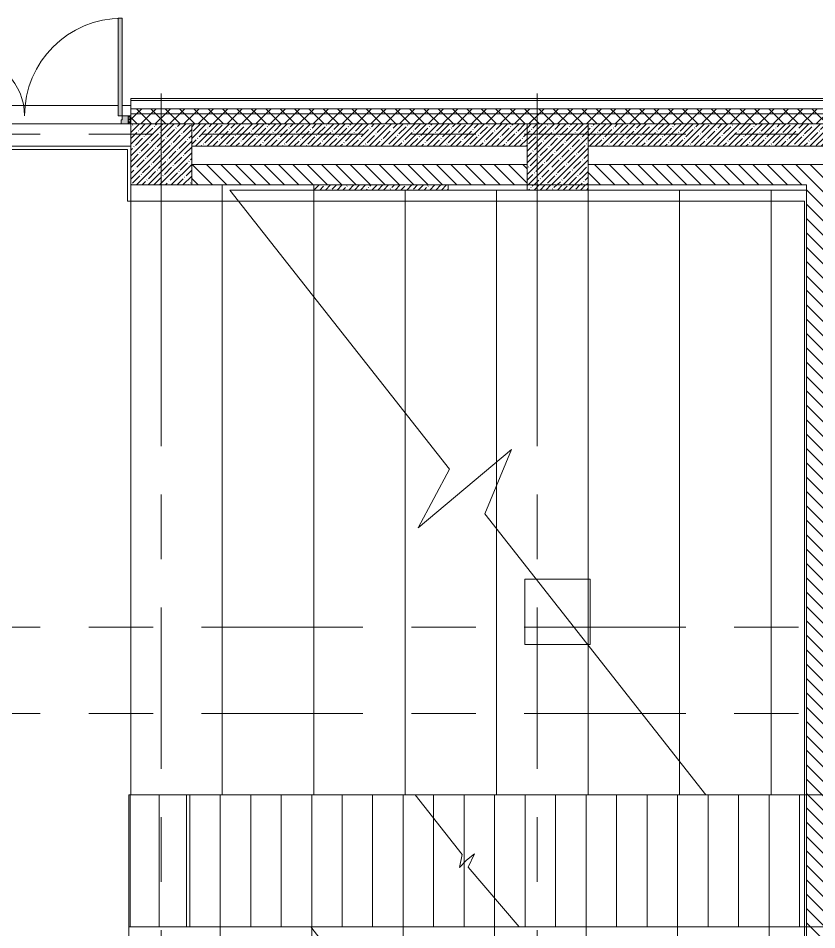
# Model space of a CAD drawing. Header units: millimetres. Extents: x -4029 to 232974, y -8553 to 104777.
# Drawn here: x 20803 to 28660, y 19172 to 28140 of the extents above; entities that cross this region are included whole.
import ezdxf

# ---------------------------------------------------------------- set-up
doc = ezdxf.new("R2010")
doc.units = ezdxf.units.MM
doc.linetypes.add('Осевая', pattern=[3175, 635, -476.25, 1587.5, -476.25])
for name, color, linetype, lineweight in [('A-AREA-BNDY', 7, 'Continuous', 9), ('A-DETL', 7, 'Continuous', 9), ('A-WALL', 7, 'Continuous', 9), ('A-WALL-1', 7, 'Continuous', 13), ('I-WALL', 7, 'Continuous', 9), ('S-COLS', 7, 'Continuous', 9), ('S-STRS', 7, 'Continuous', 9), ('Оси', 7, 'Continuous', 9), ('Оси-2', 7, 'Осевая', 9)]:
    doc.layers.add(name, color=color, linetype=linetype, lineweight=lineweight)
for name, color, linetype, lineweight, true_color in [('A-DOOR-1', 7, 'Continuous', 9, 0xaaaaaa), ('A-DOOR-2', 7, 'Continuous', 9, 0xe2e2e2), ('A-DOOR-FRAM-2', 7, 'Continuous', 9, 0xaaaaaa), ('A-FLOR-1', 7, 'Continuous', 9, 0xaaaaaa)]:
    doc.layers.add(name, color=color, linetype=linetype, lineweight=lineweight, true_color=true_color)
pattern_1 = [(135, (0, 0), (-70.71068, -70.71068), [])]
pattern_2 = [(45, (0, 0), (-70.71068, 70.71068), []), (135, (0, 0), (-70.71068, -70.71068), [])]
pattern_3 = [(45, (0, 0), (-57.02463, 57.02463), []), (45, (57.025, 0), (-57.02463, 57.02463), [100.806, -20.161, 3.353, -16.808])]

# ---------------------------------------------------------------- blocks, each defined once
blk = doc.blocks.new('BSC_Колонна _Прямоугольная - 600х600-V6-План монтажа стен и перегородок 1 этажа в осях 1-12')
at = {"layer": 'S-COLS'}
h = blk.add_hatch(dxfattribs=at)
h.set_pattern_fill('FP_11', color=256, style=0, pattern_type=2)
h.set_pattern_definition([(45, (-26110, -26800), (-57.02463, 57.02463), []), (45, (-26052.975, -26800), (-57.02463, 57.02463), [100.806, -20.161, 3.353, -16.808])])
h.paths.add_polyline_path([(-300, -300), (300, -300), (300, 300), (-300, 300), (-300, -100)])
for p, q in [((300, 300), (-300, 300)), ((-300, 300), (-300, -300)), ((300, -300), (300, 300)), ((-300, -300), (300, -300))]:
    blk.add_line(p, q, dxfattribs=at)
blk = doc.blocks.new('BSC_Колонна _Прямоугольная - 600х600-V29-План монтажа стен и перегородок 1 этажа в осях 1-12')
at = {"layer": 'S-COLS'}
h = blk.add_hatch(dxfattribs=at)
h.set_pattern_fill('FP_45', color=256, style=0, pattern_type=2)
h.set_pattern_definition([(45, (-22210, -26800), (-57.02463, 57.02463), []), (45, (-22152.975, -26800), (-57.02463, 57.02463), [100.806, -20.161, 3.353, -16.808])])
h.paths.add_polyline_path([(246.8, -300), (300, -300), (300, 300), (-300, 300), (-300, -300)])
for p, q in [((300, 300), (-300, 300)), ((-300, 300), (-300, -300)), ((300, -300), (300, 300)), ((-300, -300), (300, -300))]:
    blk.add_line(p, q, dxfattribs=at)
blk = doc.blocks.new('Перекрытия 3 - Перекрытия 4-20977624-План монтажа стен и перегородок 1 этажа в осях 1-12')
at = {"layer": 'S-STRS'}
h = blk.add_hatch(dxfattribs=at)
h.set_pattern_fill('FP_1', color=256, style=0, pattern_type=2)
h.set_pattern_definition(pattern_3)
h.paths.add_polyline_path([(23710, 26450), (25033.8, 26450), (25033.8, 26500), (23710, 26500)])
h.paths.add_polyline_path([(26410, 26450), (26410, 26500), (25810, 26500), (25810, 26450), (25820, 26450)])
for p, q in [((21910, 26500), (21910, 20500)), ((22810, 20500), (22810, 26500)), ((23710, 26500), (25033.8, 26500)), ((23710, 26500), (23710, 26450)), ((25033.8, 26500), (25033.8, 26450)), ((25810, 26500), (25810, 26450)), ((26410, 26500), (26410, 26450)), ((23710, 26450), (24610, 26450)), ((23710, 20500), (23710, 26450)), ((24610, 26450), (25510, 26450)), ((24610, 20500), (24610, 26450)), ((25510, 26450), (26410, 26450)), ((25510, 20500), (25510, 26450)), ((26410, 26450), (27310, 26450)), ((26410, 20500), (26410, 26450)), ((27310, 26450), (28210, 26450)), ((27310, 20500), (27310, 26450)), ((28210, 26450), (28560, 26450)), ((28210, 20500), (28210, 26450)), ((28560, 20500), (28560, 26450)), ((22810, 20500), (21910, 20500)), ((23710, 20500), (22810, 20500)), ((24610, 20500), (23710, 20500)), ((25510, 20500), (24610, 20500)), ((26410, 20500), (25510, 20500)), ((27310, 20500), (26410, 20500)), ((28210, 20500), (27310, 20500)), ((28560, 20500), (28210, 20500))]:
    blk.add_line(p, q, dxfattribs=at)
blk = doc.blocks.new('110_Дверь_СКБ_2Ст_Наружная - ДН-1_л_ Двухстворчатая 1450 х3300 _h_ в свету с верхним остеклением-23567691-План монтажа стен и перегородок 1 этажа в осях 1-12')
at = {"layer": 'A-DOOR-1'}
h = blk.add_hatch(dxfattribs=at)
h.set_pattern_fill('FP_94', color=256, style=0, pattern_type=2)
h.set_pattern_definition([(135, (1501.41, 189.685), (-14.14214, -14.14214), []), (225, (1501.41, 189.685), (14.14214, -14.14214), [])])
h.paths.add_polyline_path([(869.5, -125), (869.5, -45), (844.5, -45), (844.5, -125)])
at = {"layer": 'A-DOOR-2'}
for points in [[(744.5, -45), (784.5, -45), (784.5, 915), (744.5, 915), (744.5, -25)], [(-745.5, -45), (-705.5, -45), (-705.5, 525), (-745.5, 525), (-745.5, -25)]]:
    blk.add_hatch(color=256, dxfattribs=at).paths.add_polyline_path(points)
h = blk.add_hatch(color=256, dxfattribs=at)
h.paths.add_polyline_path([(784.5, -125), (844.5, -125), (844.5, -45), (784.5, -45), (784.5, -85), (774.5, -85), (774.5, -125)])
h.paths.add_polyline_path([(-805.5, -125), (-735.5, -125), (-735.5, -85), (-745.5, -85), (-745.5, -45), (-805.5, -45), (-805.5, -124)])
at = {"layer": 'A-DOOR-FRAM-2'}
h = blk.add_hatch(dxfattribs=at)
h.set_pattern_fill('FP_95', color=256, style=0, pattern_type=2)
h.set_pattern_definition([(45, (-621.384, 189.685), (-14.1421, 14.1421), []), (135, (-621.384, 189.685), (-14.1421, -14.1421), [])])
h.paths.add_polyline_path([(-805.5, -125), (-805.5, -45), (-830.5, -45), (-830.5, -125)])
at = {"layer": 'A-DOOR-1'}
for p, q in [((784.5, 915), (744.5, 915)), ((744.5, 915), (744.5, -45)), ((784.5, -45), (784.5, 915)), ((-745.5, 525), (-745.5, -45)), ((-705.5, 525), (-745.5, 525)), ((-705.5, -45), (-705.5, 525)), ((-745.5, -45), (-705.5, -45)), ((744.5, -45), (784.5, -45))]:
    blk.add_line(p, q, dxfattribs=at)
for centre, radius, start, end in [((784.5, -45), 960, 90, 180), ((-745.5, -45), 570, 0, 90)]:
    blk.add_arc(centre, radius, start, end, dxfattribs=at)
at = {"layer": 'A-DOOR-FRAM-2'}
for p, q in [((-805.5, -45), (-830.5, -45)), ((-830.5, -45), (-830.5, -125)), ((-745.5, -45), (-805.5, -45)), ((-805.5, -45), (-805.5, -125)), ((-805.5, -125), (-805.5, -45)), ((-745.5, -85), (-745.5, -45)), ((-735.5, -85), (-745.5, -85)), ((-735.5, -125), (-735.5, -85)), ((784.5, -85), (774.5, -85)), ((774.5, -85), (774.5, -125)), ((784.5, -45), (784.5, -85)), ((844.5, -45), (784.5, -45)), ((844.5, -125), (844.5, -45)), ((869.5, -45), (844.5, -45)), ((844.5, -45), (844.5, -125)), ((869.5, -125), (869.5, -45)), ((-830.5, -125), (-805.5, -125)), ((-805.5, -125), (-735.5, -125)), ((774.5, -125), (844.5, -125)), ((844.5, -125), (869.5, -125))]:
    blk.add_line(p, q, dxfattribs=at)
blk = doc.blocks.new('Перекрытия 2 - Перекрытия 4-32990152-План монтажа стен и перегородок 1 этажа в осях 1-12')
at = {"layer": 'S-STRS'}
for p, q in [((21910, 19180), (22810, 19180)), ((21910, 19180), (21910, 15200)), ((22810, 19180), (23710, 19180)), ((22810, 15200), (22810, 19180)), ((23710, 19180), (24610, 19180)), ((23710, 15200), (23710, 19180)), ((24610, 19180), (25510, 19180)), ((24610, 15200), (24610, 19180)), ((25510, 19180), (26410, 19180)), ((25510, 15200), (25510, 19180)), ((26410, 19180), (27310, 19180)), ((26410, 15200), (26410, 19180)), ((27310, 19180), (28210, 19180)), ((27310, 15200), (27310, 19180)), ((28210, 19180), (28580, 19180)), ((28210, 15200), (28210, 19180)), ((28580, 19180), (28580, 15200)), ((22810, 15200), (21910, 15200)), ((23710, 15200), (22810, 15200)), ((24610, 15200), (23710, 15200)), ((25510, 15200), (24610, 15200)), ((26410, 15200), (25510, 15200)), ((27310, 15200), (26410, 15200)), ((28210, 15200), (27310, 15200)), ((28580, 15200), (28210, 15200))]:
    blk.add_line(p, q, dxfattribs=at)

msp = doc.modelspace()

# ---------------------------------------------------------------- hatches: boundary and pattern name
at = {"layer": 'A-WALL'}
h = msp.add_hatch(dxfattribs=at)
h.set_pattern_fill('FP_6', color=256, style=0, pattern_type=2)
h.set_pattern_definition(pattern_2)
h.paths.add_polyline_path([(33218.978, 27200), (33760, 27200), (33760, 27250), (31910, 27250), (31910, 27200), (33010, 27200)])
h.paths.add_polyline_path([(19610.2567, 27200), (20210, 27200), (20210, 27250), (19610.2567, 27250), (19610.2567, 27209.9999)])
h.paths.add_polyline_path([(18710.2567, 27200), (18710.2567, 27250), (17810.2566, 27250), (17810.2566, 27200), (18420.9316, 27200)])
h.paths.add_polyline_path([(23802.0394, 27200), (30810, 27200), (30810, 27250), (21910, 27250), (21910, 27200), (22456.7624, 27200)])
h.paths.add_polyline_path([(13730, 27200), (15110.2565, 27200), (15110.2565, 27250), (13730, 27250), (13730, 27209.9999)])
h.paths.add_polyline_path([(16910.2566, 27200), (16910.2566, 27250), (16010.2565, 27250), (16010.2565, 27200), (16598.8889, 27200)])
h = msp.add_hatch(dxfattribs=at)
h.set_pattern_fill('FP_6', color=256, style=0, pattern_type=2)
h.set_pattern_definition(pattern_2)
h.paths.add_polyline_path([(23802.0394, 27100), (30810, 27100), (30810, 27102), (30778, 27102), (30778, 27110), (30810, 27110), (30810, 27200), (21910, 27200), (21910, 27100), (22510, 27100)])
h.paths.add_polyline_path([(13765, 27100), (15110.2565, 27100), (15110.2565, 27200), (13730, 27200), (13730, 27100)])
h.paths.add_polyline_path([(33390, 27100), (33710, 27100), (33710, 27200), (31910, 27200), (31910, 27110), (31942, 27109.2479), (31942, 27102), (31910, 27102), (31910, 27100), (33218.978, 27100)])
h.paths.add_polyline_path([(16010.2565, 27100), (16910.2566, 27100), (16910.2566, 27200), (16010.2565, 27200), (16010.2565, 27197.5548)])
h.paths.add_polyline_path([(17810.2566, 27100), (18710.2566, 27100), (18710.2567, 27200), (17810.2566, 27200), (17810.2566, 27166.4544)])
h.paths.add_polyline_path([(19610.2567, 27100), (20210, 27100), (20210, 27200), (19610.2567, 27200), (19610.2567, 27116.6083)])
at = {"layer": 'I-WALL'}
h = msp.add_hatch(dxfattribs=at)
h.set_pattern_fill('FP_1', color=256, style=0, pattern_type=2)
h.set_pattern_definition(pattern_3)
h.paths.add_polyline_path([(25147.3163, 26880), (25810, 26880), (25810, 27099.9999), (22510, 27099.9999), (22510, 26880), (23802.0394, 26880)])
h = msp.add_hatch(dxfattribs=at)
h.set_pattern_fill('FP_1', color=256, style=0, pattern_type=2)
h.set_pattern_definition(pattern_3)
h.paths.add_polyline_path([(29810, 26880), (29810, 27099.9999), (26410, 27099.9999), (26410, 26880), (29183.1471, 26880)])
h = msp.add_hatch(dxfattribs=at)
h.set_pattern_fill('FP_18', color=256, style=0, pattern_type=2)
h.set_pattern_definition(pattern_1)
h.paths.add_polyline_path([(25147.3163, 26499.9999), (25810, 26499.9999), (25810, 26699.9999), (22510, 26699.9999), (22510, 26499.9999), (23802.0394, 26499.9999)])
h = msp.add_hatch(dxfattribs=at)
h.set_pattern_fill('FP_18', color=256, style=0, pattern_type=2)
h.set_pattern_definition(pattern_1)
h.paths.add_polyline_path([(28560, 26499.9999), (30010, 26499.9999), (30010, 26699.9999), (26410, 26699.9999), (26410, 26499.9999), (27837.8702, 26499.9999)])
h = msp.add_hatch(dxfattribs=at)
h.set_pattern_fill('FP_18', color=256, style=0, pattern_type=2)
h.set_pattern_definition(pattern_1)
h.paths.add_polyline_path([(28760, 15200.0001), (28760, 26499.9999), (28560, 26499.9999), (28560, 15200.0001)])

# ---------------------------------------------------------------- linework, layer by layer
at = {"layer": 'A-AREA-BNDY', "flags": 128}
msp.add_lwpolyline([(20231, 12120.9998), (22569, 12120.9998), (22569, 14579), (21889, 14579), (21889, 15090), (21879, 15090), (21879, 15361.0001), (22138.0096, 15361.0001), (22510, 15361.0001), (28540, 15361.0001), (28540, 26339.9999), (21879, 26339.9999), (21879, 26848.9999), (20221, 26848.9999)], dxfattribs=at)
msp.add_lwpolyline([(26431, 22621), (26431, 21979), (25789, 21979), (25789, 22621)], close=True, dxfattribs=at)
at = {"layer": 'A-DETL'}
for p, q in [((28560, 26449.9999), (22884.0817, 26449.9999)), ((22884.0817, 26449.9999), (25046.5546, 23704.1049)), ((28560, 20500), (28560, 26449.9999)), ((24738.0668, 23126.8162), (25657.3202, 23898.1613)), ((25657.3202, 23898.1613), (25392.4454, 23264.8949)), ((25046.5546, 23704.1049), (24738.0668, 23126.8162)), ((25392.4454, 23264.8949), (27569.8813, 20500)), ((21890, 20500), (28781, 20500)), ((21890, 19200), (21890, 20500)), ((22190, 20500), (22190, 19200)), ((22490, 20500), (22490, 19200)), ((22790, 20500), (22790, 19200)), ((23090, 20500), (23090, 19200)), ((23390, 20500), (23390, 19200)), ((23690, 20500), (23690, 19200)), ((23990, 20500), (23990, 19200)), ((24290, 20500), (24290, 19200)), ((24590, 20500), (24590, 19200)), ((28560, 20500), (24707.3759, 20500)), ((24707.3759, 20500), (25170.4117, 19912.0399)), ((24890, 20500), (24890, 19200)), ((25190, 20500), (25190, 19200)), ((25490, 20500), (25490, 19200)), ((25790, 20500), (25790, 19200)), ((26090, 20500), (26090, 19200)), ((26390, 20500), (26390, 19200)), ((26690, 20500), (26690, 19200)), ((26990, 20500), (26990, 19200)), ((27290, 20500), (27290, 19200)), ((27569.8813, 20500), (28560, 20500)), ((27590, 20500), (27590, 19200)), ((27890, 20500), (27890, 19200)), ((28190, 20500), (28190, 19200)), ((28490, 20500), (28490, 19200)), ((28560, 20500), (28560, 19200)), ((28560, 19200), (28560, 20500)), ((25170.4117, 19912.0399), (25143.2978, 19785.9703)), ((25214.0085, 19856.681), (25292.571, 19918.5513)), ((25292.571, 19918.5513), (25229.5882, 19787.9601)), ((25143.2978, 19785.9703), (25214.0085, 19856.681)), ((25229.5882, 19787.9601), (25731.1641, 19200)), ((28760, 19200), (21890, 19200)), ((28560, 19200), (23680.9248, 19200)), ((23680.9248, 19200), (25069.2258, 17437.1437)), ((25731.1641, 19200), (28560, 19200)), ((28560, 15231.0001), (28560, 19200))]:
    msp.add_line(p, q, dxfattribs=at)
at = {"layer": 'A-FLOR-1'}
for p, q in [((21905, 20500), (21910, 20500)), ((21905, 19200), (21905, 20500)), ((22189.3068, 19200), (22189.3068, 20500)), ((22457.164, 20500), (22457.164, 19200))]:
    msp.add_line(p, q, dxfattribs=at)
at = {"layer": 'A-WALL'}
for p, q in [((20335, 27280), (21785, 27280)), ((21825, 27280), (21910, 27280)), ((30810, 27350), (21910, 27350)), ((21910, 27350), (21910, 27180)), ((21815, 27100), (20305, 27100)), ((25810, 27100), (25810, 27100)), ((26410, 27100), (29810, 27100))]:
    msp.add_line(p, q, dxfattribs=at)
at = {"layer": 'A-WALL-1'}
for p, q in [((21910, 27330), (30810, 27330)), ((21910, 27250), (30810, 27250)), ((21910, 27200), (30810, 27200))]:
    msp.add_line(p, q, dxfattribs=at)
at = {"layer": 'I-WALL'}
for p, q in [((20305, 27099.9999), (21815, 27099.9999)), ((25810, 27100), (22510, 27100)), ((21910, 26879.9999), (20210.4351, 26879.9999)), ((22510, 26880), (25810, 26880)), ((26410, 26880), (30010, 26880)), ((25810, 26699.9999), (22510, 26699.9999)), ((30010, 26699.9999), (26410, 26699.9999)), ((22510, 26499.9999), (25810, 26499.9999)), ((26410, 26499.9999), (28560, 26499.9999)), ((28560, 26499.9999), (28560, 26449.9999)), ((28560, 19200), (28560, 20500))]:
    msp.add_line(p, q, dxfattribs=at)
at = {"layer": 'Оси'}
for p, q in [((22210, 24898.0711), (22210, 27398.0711)), ((25910, 24898.0711), (25910, 27398.0711))]:
    msp.add_line(p, q, dxfattribs=at)
at = {"layer": 'Оси-2'}
for p, q in [((-728.7494, 26999.9998), (31290.4735, 26999.9998)), ((22210, 593.7414), (22210, 24898.0711)), ((25910, 593.7414), (25910, 24898.0711)), ((-728.7494, 22150.0001), (36035.9723, 22150.0001)), ((-728.7494, 21300.0001), (36035.9723, 21300.0001))]:
    msp.add_line(p, q, dxfattribs=at)

# ---------------------------------------------------------------- block references
at = {"layer": 'A-DOOR-1'}
msp.add_blockref('110_Дверь_СКБ_2Ст_Наружная - ДН-1_л_ Двухстворчатая 1450 х3300 _h_ в свету с верхним остеклением-23567691-План монтажа стен и перегородок 1 этажа в осях 1-12', (21040.5, 27225), dxfattribs=at)
at = {"layer": 'S-COLS'}
for name, p in [('BSC_Колонна _Прямоугольная - 600х600-V29-План монтажа стен и перегородок 1 этажа в осях 1-12', (22210, 26799.9999)), ('BSC_Колонна _Прямоугольная - 600х600-V6-План монтажа стен и перегородок 1 этажа в осях 1-12', (26110, 26799.9999))]:
    msp.add_blockref(name, p, dxfattribs=at)
at = {"layer": 'S-STRS'}
for name, p in [('Перекрытия 3 - Перекрытия 4-20977624-План монтажа стен и перегородок 1 этажа в осях 1-12', (0, 0)), ('Перекрытия 2 - Перекрытия 4-32990152-План монтажа стен и перегородок 1 этажа в осях 1-12', (-20, 20))]:
    msp.add_blockref(name, p, dxfattribs=at)

doc.saveas('drawing.dxf')
